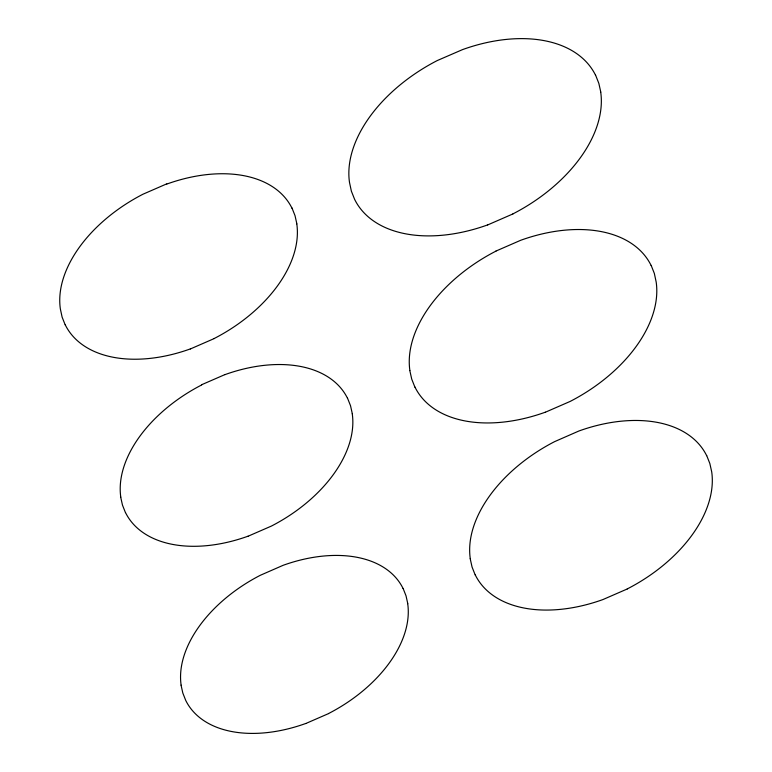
<?xml version="1.0" encoding="UTF-8"?>
<svg xmlns="http://www.w3.org/2000/svg" width="772" height="772" viewBox="0 0 772 772"><rect width="100%" height="100%" fill="white"/><g stroke="black" fill="none" stroke-linecap="round" stroke-linejoin="round"><path stroke-width="1.16" d="M214.191 338.58L190.375 348.954M512.946 213.931L487.643 224.951M201.617 384.736L224.941 374.584M495.923 251.074L520.733 240.266A132.668 83.675 -27.9 0 1 651.105 265.452M328.554 713.598L305.731 723.538M627.308 588.949L603 599.535A130.024 82.006 -27.9 0 1 475.234 574.86M166.771 183.852L142.955 194.226A127.37 80.327 -27.9 0 0 60.351 308.887L62.117 317.128L65.157 324.809M545.322 412.248L570.122 401.44A132.678 83.675 -27.9 0 0 656.171 282.002L654.338 273.423L651.172 265.414M248.053 536.241L271.368 526.089A124.707 78.657 -27.9 0 0 352.254 413.811M595.608 75.183L598.831 83.357L600.79 92.08M706.737 455.644L709.835 463.49L711.707 471.875A130.024 82.006 -27.9 0 1 627.289 588.911M414.882 387.1L411.717 379.091L409.807 370.541M475.166 574.899L472.068 567.053L470.196 558.667M291.99 207.986L295.029 215.677L296.863 223.89M347.554 398.217L350.527 405.744L352.322 413.792M403.109 588.447L406.024 595.82L407.78 603.685M125.44 512.608L122.468 505.081L120.673 497.033M181.053 685.16L182.819 693.034L185.724 700.407A122.063 76.978 -27.9 0 0 305.722 723.489M409.874 370.512A132.668 83.675 -27.9 0 1 495.952 251.122M545.312 412.2A132.678 83.675 -27.9 0 1 414.95 387.071M600.712 92.109A135.322 85.345 -27.9 0 1 512.917 213.892M595.54 75.222A135.322 85.345 -27.9 0 0 462.573 49.591L437.261 60.554A135.322 85.345 -27.9 0 0 349.494 182.385L351.366 191.138L354.599 199.311A135.322 85.345 -27.9 0 0 487.634 224.903M470.264 558.638A130.024 82.006 -27.9 0 1 554.614 441.632L578.904 430.998A130.024 82.006 -27.9 0 1 706.669 455.673M190.366 348.905A127.37 80.327 -27.9 0 1 65.224 324.78M296.795 223.919A127.37 80.327 -27.9 0 1 214.162 338.532M166.829 184.064A127.37 80.327 -27.9 0 1 291.97 208.189M248.044 536.193A124.707 78.657 -27.9 0 1 125.508 512.569M120.789 497.178A124.707 78.657 -27.9 0 1 201.695 384.938M224.951 374.632A124.717 78.657 -27.9 0 1 347.487 398.255M181.121 685.14A122.063 76.978 -27.9 0 1 260.309 575.294L283.112 565.316A122.063 76.978 -27.9 0 1 403.052 588.476M407.712 603.714A122.063 76.978 -27.9 0 1 328.534 713.55"/></g></svg>
